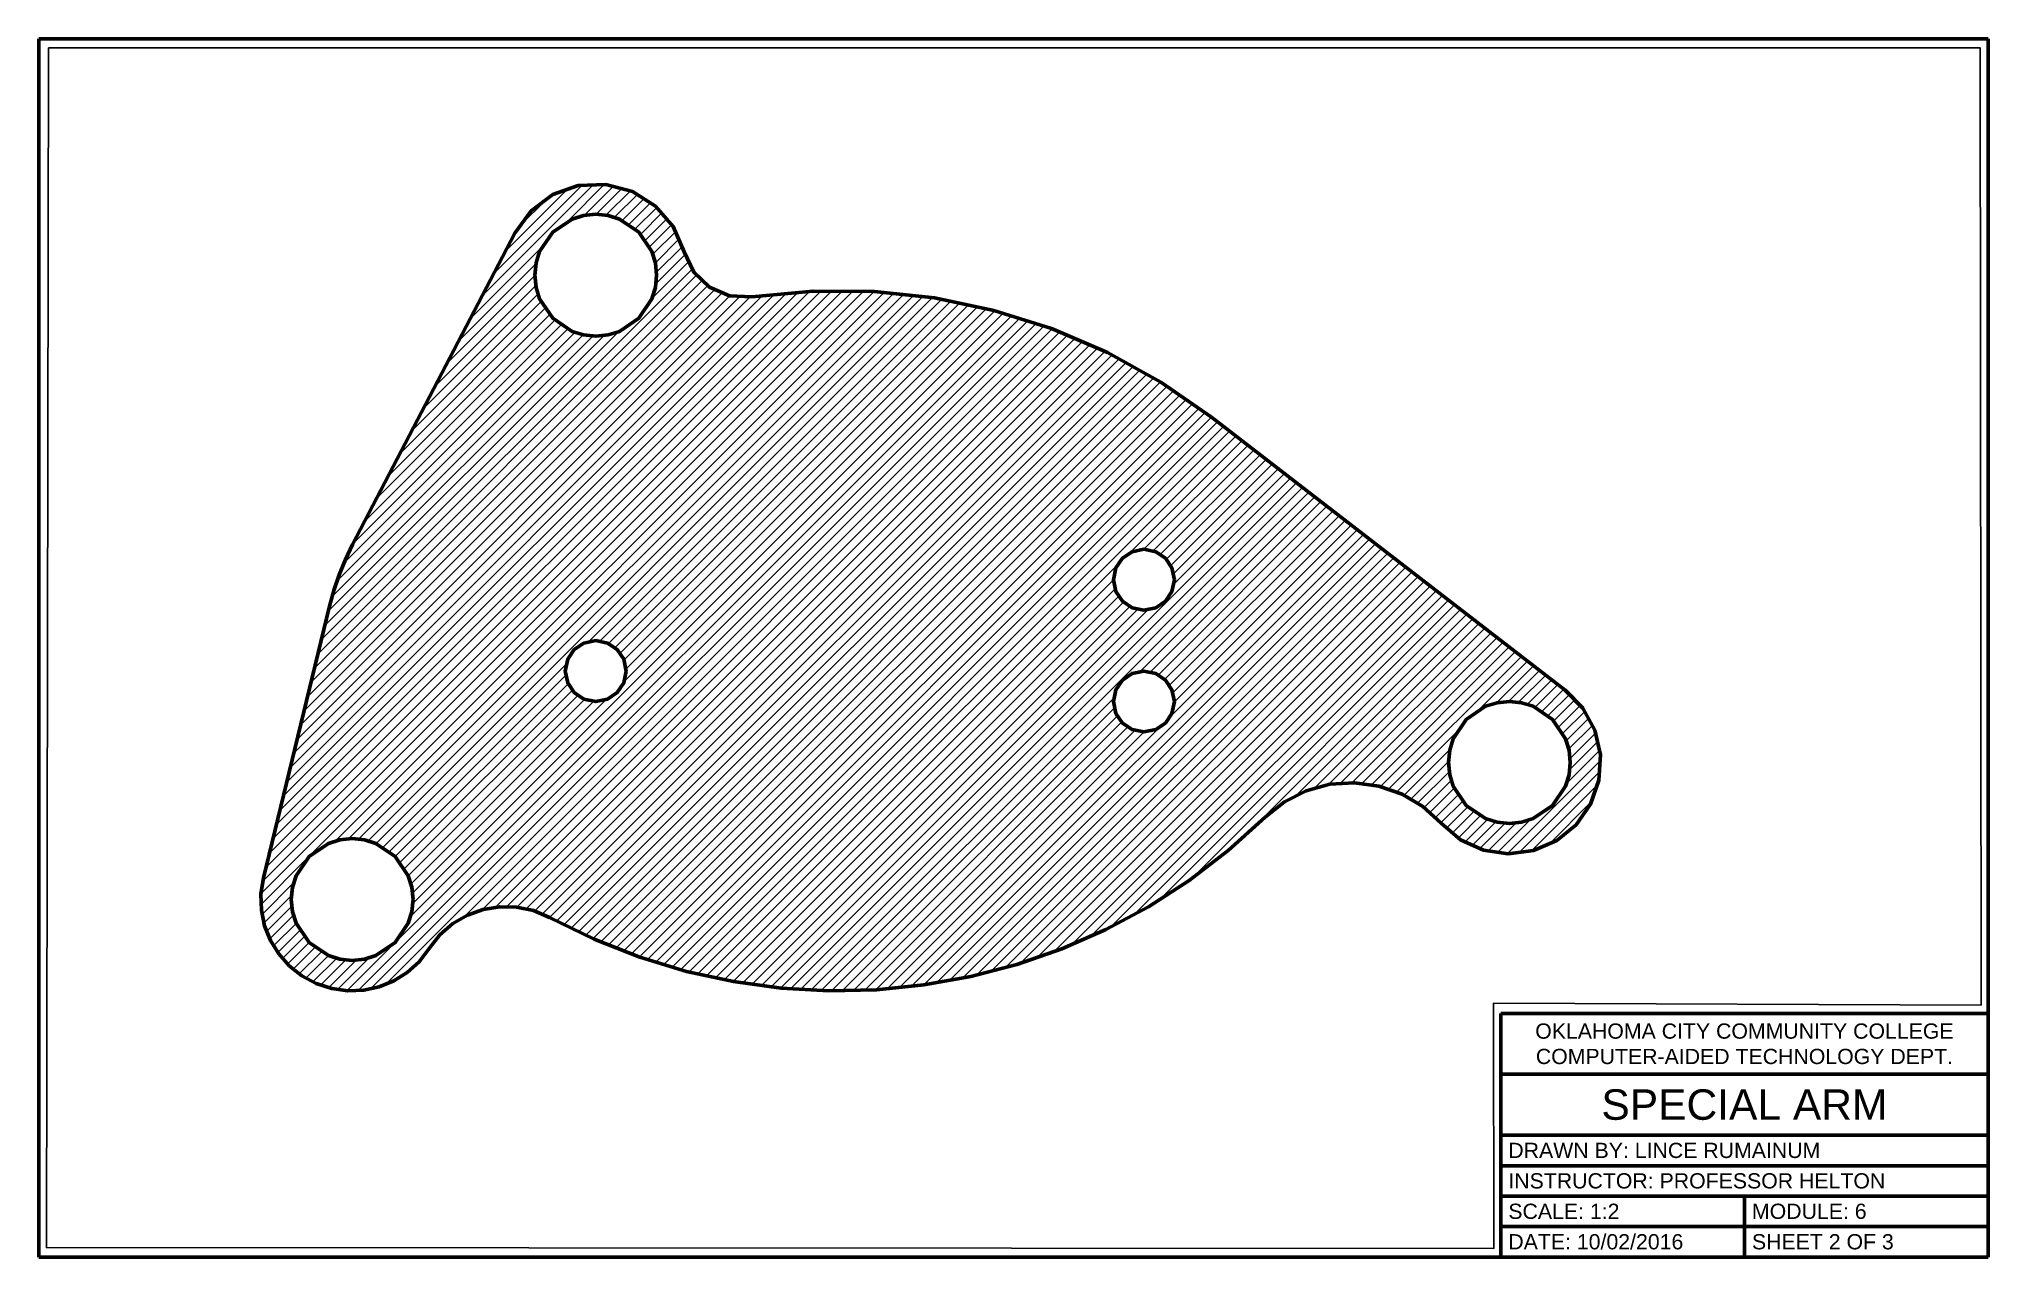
# Paper-space layout 'SPECIAL ARM' of a CAD drawing. Header units: inches. Extents: x 0.3 to 16.3, y 0.3 to 10.3.
# The model-space entities are those that its viewports show. They can reach past a viewport. Long polylines and large blocks are cut down to what shows.
import ezdxf

# ---------------------------------------------------------------- set-up
doc = ezdxf.new("R2010")
doc.units = ezdxf.units.IN
doc.header["$MEASUREMENT"] = 0
doc.layers.add('Area', color=7, linetype='Continuous', plot=False)
doc.layers.add('Viewport', color=1, linetype='Continuous', plot=False)
for name, color, linetype, lineweight in [('Object', 2, 'Continuous', 60), ('Title Block', 5, 'Continuous', 60), ('Title Block Text', 1, 'Continuous', 30)]:
    doc.layers.add(name, color=color, linetype=linetype, lineweight=lineweight)
doc.styles.get("Standard").update_dxf_attribs({"font": 'arial.ttf'})

msp = doc.modelspace()

# ---------------------------------------------------------------- hatches: boundary and pattern name
at = {"layer": 'Area'}
h = msp.add_hatch(dxfattribs=at)
h.set_pattern_fill('ANSI31', color=256)
h.set_pattern_definition([(45, (-13, 0), (-0.08838835, 0.08838835), [])])
h.paths.add_polyline_path([(28.108, 24.668, 0.203064), (20.562, 26.646, -0.381566), (19.451, 27.381, 0.685897), (16.669, 27.692), (14.008, 22.577, 0.060334), (13.628, 21.564), (12.543, 17.105, 0.847377), (15.264, 15.943, -0.393127), (17.242, 16.454, 0.328609), (28.991, 18.099, -0.427575), (31.881, 18.001, 1.097099), (33.916, 20.188)])
h.paths.add_polyline_path([(18.5, 20.5, -1), (17.5, 20.5, -1)], flags=16)
h.paths.add_polyline_path([(27.5, 22, -1), (26.5, 22, -1)], flags=16)
h.paths.add_polyline_path([(17, 27, -1), (19, 27, -1)], flags=16)
h.paths.add_polyline_path([(27.5, 20, -1), (26.5, 20, -1)], flags=16)
h.paths.add_polyline_path([(15, 16.75, -1), (13, 16.75, -1)], flags=16)
h.paths.add_polyline_path([(34, 19, -1), (32, 19, -1)], flags=16)

# ---------------------------------------------------------------- linework, layer by layer
for points in [[(28.108, 24.668, 0.203064), (20.562, 26.646, -0.381566), (19.451, 27.381, 0.685897), (16.669, 27.692), (14.008, 22.577, 0.060334), (13.628, 21.564), (12.543, 17.105, 0.847377), (15.264, 15.943, -0.393127), (17.242, 16.454, 0.328609), (28.991, 18.099, -0.427575), (31.881, 18.001, 1.097099), (33.916, 20.188)], [(17, 27, -1), (19, 27, -1)], [(27.5, 22, -1), (26.5, 22, -1)], [(18.5, 20.5, -1), (17.5, 20.5, -1)], [(27.5, 20, -1), (26.5, 20, -1)], [(34, 19, -1), (32, 19, -1)], [(15, 16.75, -1), (13, 16.75, -1)]]:
    msp.add_lwpolyline(points, format="xyb", close=True, dxfattribs=at)
at = {"layer": 'Object'}
for p, q in [((16.669, 27.692), (14.008, 22.577)), ((12.543, 17.105), (13.628, 21.564))]:
    msp.add_line(p, q, dxfattribs=at)
msp.add_lwpolyline([(33.916, 20.188), (28.108, 24.668)], close=True, dxfattribs=at)
for centre, radius in [((18, 27), 1), ((27, 22), 0.5), ((18, 20.5), 0.5), ((27, 20), 0.5), ((33, 19), 1), ((14, 16.75), 1)]:
    msp.add_circle(centre, radius, dxfattribs=at)
for centre, radius, start, end in [((18, 27), 1.5, 14.7291, 152.5136), ((20.418, 27.636), 1, 194.7291, 278.2697), ((22, 16.75), 10, 52.3551, 98.2697), ((18, 20.5), 4.5, 152.5136, 166.3243), ((33, 19), 1.5, 221.7511, 52.3551), ((30.389, 16.669), 2, 41.7511, 134.3525), ((22, 25.25), 10, 241.5885, 314.3525), ((14, 16.75), 1.5, 166.3243, 327.433), ((16.528, 15.135), 1.5, 61.5885, 147.433)]:
    msp.add_arc(centre, radius, start, end, dxfattribs=at)

psp = doc.layouts.new('SPECIAL ARM')

# ---------------------------------------------------------------- linework, layer by layer
at = {"layer": 'Title Block'}
for p, q in [((0.306, 0.307), (0.306, 10.307)), ((0.306, 10.307), (16.306, 10.307)), ((16.306, 10.307), (16.306, 2.307)), ((12.306, 0.307), (12.306, 2.307)), ((12.306, 2.307), (16.306, 2.307)), ((16.306, 2.307), (16.306, 0.307)), ((12.306, 1.807), (16.306, 1.807)), ((12.306, 1.307), (16.306, 1.307)), ((12.306, 1.057), (16.306, 1.057)), ((12.306, 0.807), (16.306, 0.807)), ((14.306, 0.807), (14.306, 0.307)), ((12.306, 0.557), (16.306, 0.557)), ((0.306, 0.307), (16.306, 0.307)), ((16.306, 0.307), (12.306, 0.307))]:
    psp.add_line(p, q, dxfattribs=at)
at = {"layer": 'Viewport'}
psp.add_lwpolyline([(0.384, 10.233), (16.242, 10.233), (16.249, 2.376), (12.246, 2.391), (12.25, 0.377), (0.367, 0.384)], close=True, dxfattribs=at)

# ---------------------------------------------------------------- texts
at = {"layer": 'Title Block Text'}
for s, p in [('DRAWN BY: LINCE RUMAINUM', (12.368, 1.12)), ('INSTRUCTOR: PROFESSOR HELTON', (12.368, 0.87)), ('SCALE: 1:2', (12.368, 0.62)), ('MODULE: 6', (14.368, 0.62)), ('DATE: 10/02/2016', (12.368, 0.37)), ('SHEET 2 OF 3', (14.368, 0.37))]:
    psp.add_text(s, height=0.125, dxfattribs=at).set_placement(p)
at = {"layer": 'Title Block Text', "attachment_point": 5}
for s, gutter_width, insert, char_height in [('OKLAHOMA CITY COMMUNITY COLLEGE\\PCOMPUTER-AIDED TECHNOLOGY DEPT.', 0.625, (14.306, 2.057), 0.125), ('SPECIAL ARM', 1.25, (14.306, 1.557), 0.25)]:
    psp.add_mtext_dynamic_manual_height_columns(s, width=4, gutter_width=gutter_width, heights=[0], dxfattribs=dict(at, insert=insert, char_height=char_height))

# ---------------------------------------------------------------- viewports
at = {"layer": 'Viewport'}
vp = psp.add_viewport(center=(8.308, 5.305), size=(15.882, 9.85593), view_center_point=(24.863, 20.875), view_height=19.71186, dxfattribs=at)
vp.dxf.flags = 0x10000  # cut along an outline
vp.dxf.clipping_boundary_handle = psp.add_lwpolyline([(0.384, 10.233), (16.242, 10.233), (16.249, 2.376), (12.246, 2.391), (12.25, 0.377), (0.367, 0.384)], format="xyb", close=True, dxfattribs={"invisible": 1}).dxf.handle

doc.saveas('drawing.dxf')
